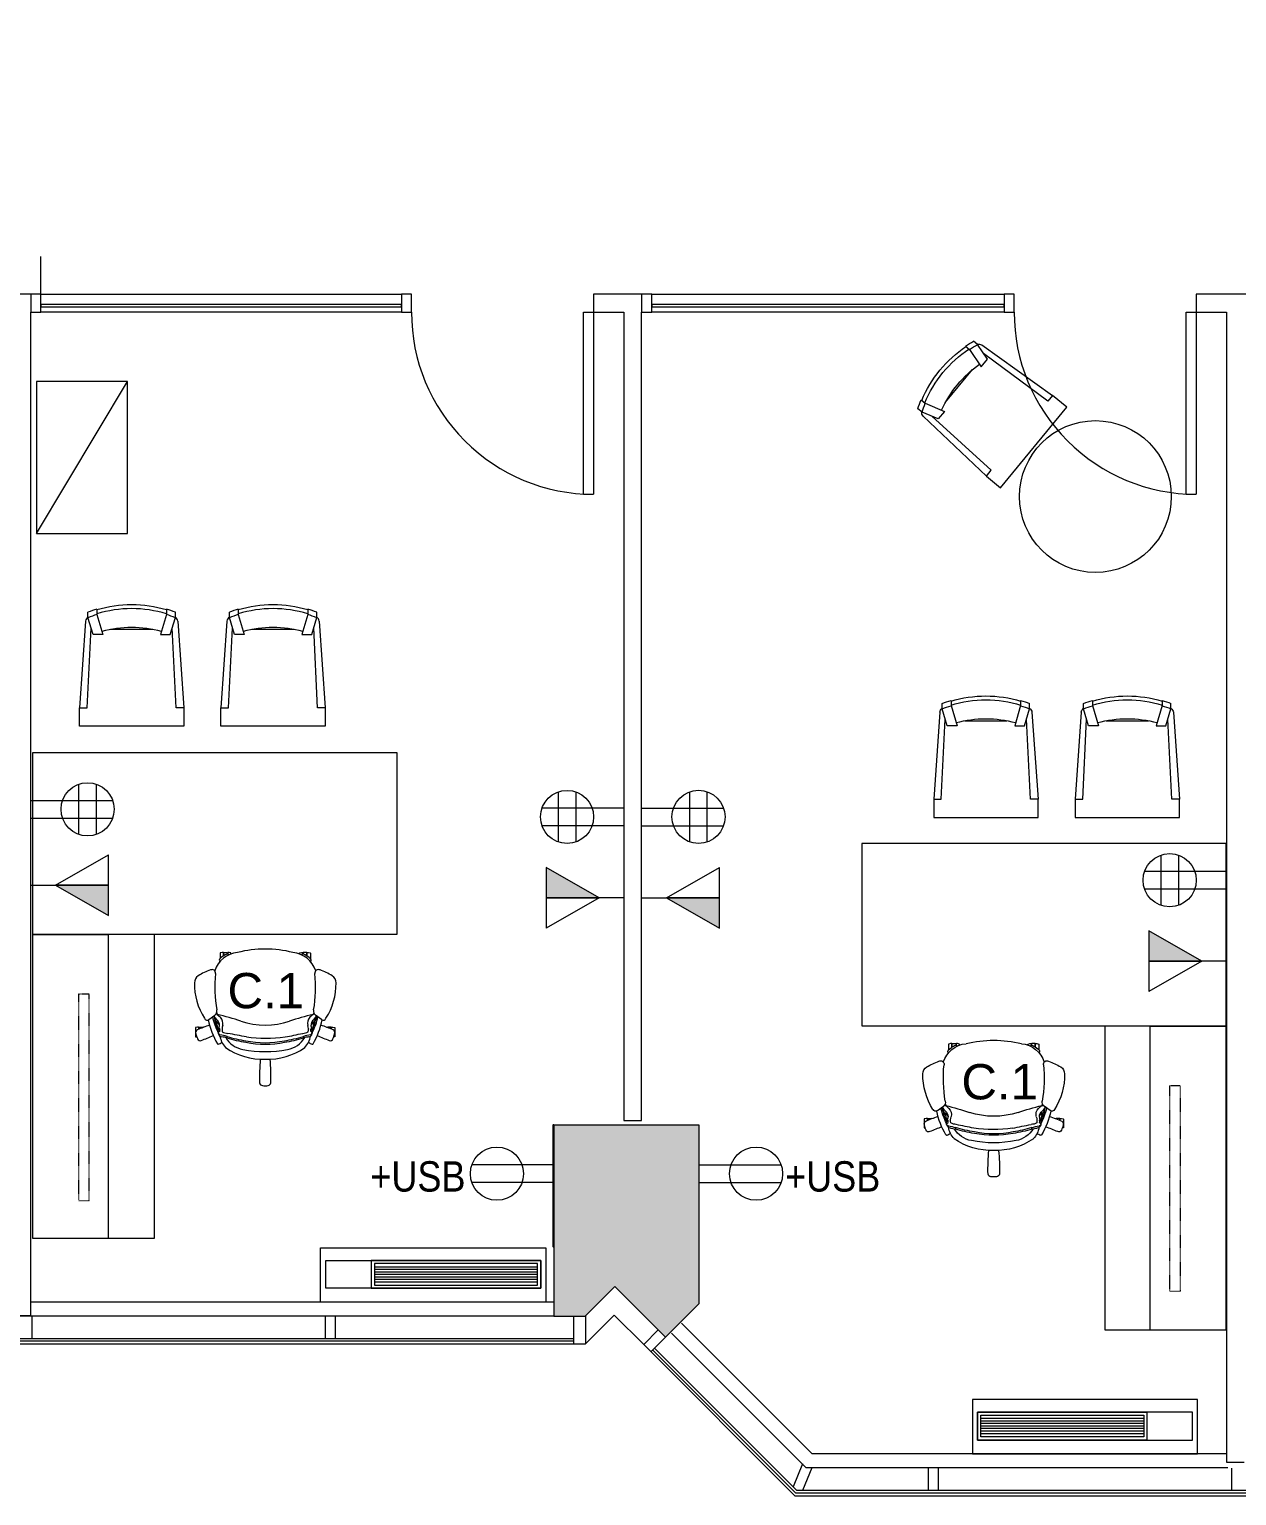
# Model space of a CAD drawing. Header units: inches. Extents: x 1 to 3921, y -2183 to 193.
# Drawn here: x 1718.5 to 1957.1, y -2153.3 to -1863.6 of the extents above; entities that cross this region are included whole.
import ezdxf

# ---------------------------------------------------------------- set-up
doc = ezdxf.new("R2010")
doc.units = ezdxf.units.IN
doc.header["$MEASUREMENT"] = 0
doc.linetypes.add('IMPORT-DASHED2 _3_', pattern=[0.09375, 0.0625, -0.03125])
for name, color, linetype, lineweight in [('8260 Willow Oaks_dwg _2_', 8, 'Continuous', 9), ('A-ANNO-NOTE', 131, 'Continuous', 20), ('A-COLS', 52, 'Continuous', 13), ('A-DETL-MEDM', 33, 'Continuous', 20), ('A-DOOR', 31, 'Continuous', 9), ('A-DOOR-FRAM', 31, 'Continuous', 9), ('A-FURN TAGS', 7, 'Continuous', 9), ('A-FURN-NEW', 7, 'Continuous', 9), ('A-GLAZ', 151, 'Continuous', 9), ('A-WALL', 113, 'Continuous', 50), ('Cougaar_Furn Plan_V01_1_dwg', 8, 'Continuous', 9), ('E-ELEC-FIXT-IDEN', 2, 'Continuous', 9), ('I-WALL', 2, 'Continuous', 9), ('LEVEL 07 BB', 7, 'Continuous', 9)]:
    doc.layers.add(name, color=color, linetype=linetype, lineweight=lineweight)
doc.styles.add('Arial', font='arial.ttf', dxfattribs={"height": 6.966241})
doc.styles.add('Arial_9', font='arial.ttf', dxfattribs={"width": 0.85, "height": 6})

# ---------------------------------------------------------------- blocks, each defined once
blk = doc.blocks.new('Cougaar_Furn Plan_V01_1_dwg_C_1-2613241-New Construction - Tel_Data_Elec Plan')
at = {"layer": 'A-FURN-NEW'}
for p, q in [((-8.27, -1.35), (-8.25, -1.35)), ((8.27, -1.35), (8.25, -1.35)), ((-11.14, -13.91), (-9.94, -13.05)), ((-9.58, -14.38), (-9.27, -14.71)), ((9.58, -14.38), (9.27, -14.71)), ((11.14, -13.91), (9.94, -13.05))]:
    blk.add_line(p, q, dxfattribs=at)
at = {"layer": 'A-FURN-NEW', "flags": 128}
for points in [[(-8.27, -1.36), (-8.27, -0.7), (-8.31, -0.66), (-8.53, -0.66), (-8.9, -0.75), (-8.92, -0.79), (-8.92, -1.89)], [(-8.2, -1.32), (-8.2, -0.71), (-8.16, -0.67), (-7.53, -0.67), (-7.49, -0.71), (-7.49, -0.99)], [(-6.77, -0.97), (-6.77, -0.79), (-6.8, -0.75), (-7.16, -0.66), (-7.38, -0.66), (-7.42, -0.7), (-7.42, -1)], [(6.77, -0.97), (6.77, -0.79), (6.8, -0.75), (7.16, -0.66), (7.38, -0.66), (7.42, -0.7), (7.42, -1)], [(8.2, -1.32), (8.2, -0.71), (8.16, -0.67), (7.53, -0.67), (7.49, -0.71), (7.49, -0.99)], [(8.27, -1.36), (8.27, -0.7), (8.31, -0.66), (8.53, -0.66), (8.9, -0.75), (8.92, -0.79), (8.92, -1.89)], [(-10.04, -13.74), (-10.04, -13.74), (-10.04, -13.74), (-10.04, -13.74), (-10.04, -13.74)], [(-9.58, -12.52), (-9.48, -12.91), (-8.85, -13.48)], [(9.58, -12.52), (9.48, -12.91), (8.85, -13.48)], [(10.04, -13.74), (10.04, -13.74), (10.04, -13.74), (10.04, -13.74), (10.04, -13.74)], [(-13.12, -15.83), (-13.12, -15.48), (-13.16, -15.44), (-13.38, -15.44), (-13.75, -15.53), (-13.77, -15.57), (-13.77, -17.29), (-13.75, -17.33), (-13.51, -17.4)], [(-13.05, -15.8), (-13.05, -15.49), (-13.01, -15.45), (-12.38, -15.45), (-12.34, -15.49), (-12.34, -15.52)], [(-12.14, -15.44), (-12.23, -15.44), (-12.29, -15.5)], [(12.14, -15.44), (12.23, -15.44), (12.29, -15.5)], [(13.05, -15.8), (13.05, -15.49), (13.01, -15.45), (12.38, -15.45), (12.34, -15.49), (12.34, -15.52)], [(13.12, -15.83), (13.12, -15.48), (13.16, -15.44), (13.38, -15.44), (13.75, -15.53), (13.77, -15.57), (13.77, -17.29), (13.75, -17.33), (13.51, -17.4)]]:
    blk.add_lwpolyline(points, dxfattribs=at)
for points in [[(-7.93, -1.15), (-7.93, -1.15), (-7.93, -1.15), (-7.93, -1.15)], [(7.93, -1.15), (7.93, -1.15), (7.93, -1.15), (7.93, -1.15)], [(9.31, -18.79), (9.31, -18.79), (9.3, -18.79), (9.3, -18.79)], [(9.45, -18.73), (9.45, -18.73), (9.45, -18.73), (9.45, -18.73)]]:
    blk.add_lwpolyline(points, close=True, dxfattribs=at)
at = {"layer": 'A-FURN-NEW'}
for centre, radius, start, end in [((0, -22.37), 22.37, 75.8424, 104.1577), ((-4.99, -5.9), 5.24, 95.2874, 162.3788), ((-8.66, -2.22), 0.418, 129.0643, 221.2869), ((-5.54, -5.37), 4.85, 119.4733, 134.125), ((-7.3, -2.17), 1.2, 100.5957, 121.7626), ((-7.49, -1.41), 0.417, 40.7738, 93.5728), ((4.99, -5.9), 5.24, 17.6207, 84.7126), ((7.49, -1.41), 0.417, 86.4272, 139.2262), ((7.3, -2.17), 1.2, 58.2374, 79.4043), ((5.54, -5.37), 4.85, 45.875, 60.5267), ((8.66, -2.22), 0.418, 318.7131, 50.9357), ((-12.32, -6.67), 1.68, 123.3413, 179.8306), ((-6.37, -16.76), 13.39, 109.4635, 120.9043), ((-10.52, -4.77), 0.708, 352.6016, 115.777), ((16.39, -7.53), 26.35, 174.1711, 189.8262), ((-16.39, -7.53), 26.35, 350.1738, 5.8289), ((10.52, -4.77), 0.708, 64.223, 187.3984), ((6.37, -16.76), 13.39, 59.0957, 70.5365), ((12.32, -6.67), 1.68, 0.1694, 56.6587), ((-1.21, -6.81), 12.8, 179.3542, 212.4465), ((1.21, -6.81), 12.8, 327.5535, 0.6458), ((-11.49, -13.49), 0.548, 199.4072, 309.4141), ((3.96, -10.88), 15.54, 191.5275, 210.3085), ((2.53, -10.39), 13.31, 193.1789, 206.8956), ((-9.62, -13.44), 0.55, 150.8767, 161.1554), ((-8.9, -13.27), 1.24, 180.0033, 202.3254), ((28.89, 14.9), 48.13, 215.8147, 216.8651), ((-7.27, -12.76), 2.94, 199.3455, 214.6886), ((106, 15.53), 119.68, 194.1569, 195.4724), ((-10.54, -12.26), 0.992, 306.7837, 13.343), ((-9.62, -13.44), 0.55, 75.8654, 109.4746), ((-9.63, -14.42), 0.0616, 45.127, 195.4725), ((-18.5, -17.46), 9.32, 8.744, 18.9291), ((-10.4, -15.08), 1.36, 357.5491, 54.7693), ((-20.75, -60.83), 49.22, 71.1018, 76.7721), ((-10.09, -14.68), 1.73, 345.9566, 44.2355), ((0, 0.22), 15.25, 251.642, 288.3558), ((20.75, -60.83), 49.22, 103.2279, 108.8982), ((10.09, -14.68), 1.73, 135.7645, 194.0434), ((10.4, -15.08), 1.36, 125.2307, 182.4509), ((18.5, -17.46), 9.32, 161.0709, 171.256), ((-2.53, -10.39), 13.31, 333.1044, 346.8211), ((-106, 15.53), 119.68, 344.5276, 345.8431), ((-3.96, -10.88), 15.54, 329.6915, 348.4725), ((9.62, -13.44), 0.55, 70.5254, 104.1346), ((10.54, -12.26), 0.992, 166.657, 233.2163), ((9.63, -14.42), 0.0616, 344.5275, 134.873), ((-28.89, 14.9), 48.13, 323.1349, 324.1853), ((7.27, -12.76), 2.94, 325.3114, 340.6545), ((8.9, -13.27), 1.24, 337.6746, 359.9967), ((9.62, -13.44), 0.55, 18.8446, 29.1233), ((11.49, -13.49), 0.548, 230.5859, 340.5928), ((-13.16, -16.49), 0.59, 119.5461, 202.7758), ((-9.12, -15.8), 4.68, 191.293, 204.5626), ((-2.58, -41.05), 27.33, 107.955, 113.439), ((-28.65, 24.44), 45.41, 290.6355, 293.853), ((-2.58, -41.05), 27.33, 105.3129, 105.8437), ((-8.46, -16.34), 0.887, 160.4319, 183.5081), ((-8.42, -16.39), 0.919, 180.4214, 199.4379), ((-8.96, -16.62), 0.348, 102.7618, 182.992), ((-8.84, -16.43), 0.512, 203.4737, 256.2321), ((-8.91, -16.15), 0.393, 104.7751, 164.8413), ((-8.5, -16.55), 0.8, 190.5285, 264.8645), ((-9.73, -15.22), 0.688, 6.8448, 48.2431), ((-12.55, -14.65), 3.54, 338.4698, 352.0615), ((-9.05, -16.23), 0.0489, 286.0386, 5.3921), ((-8.13, -16.04), 0.888, 163.4074, 192.3483), ((-9.01, -15.79), 0.023, 9.0607, 108.2322), ((-10.67, -27.54), 10.75, 73.075, 80.8212), ((-4.84, -16.58), 4.15, 188.6599, 223.6934), ((-10.92, -31.85), 14.69, 76.838, 80.8302), ((-5.91, -15.92), 2.63, 161.9991, 189.4546), ((-7.2, -13.77), 2.89, 243.2225, 266.0648), ((-8.38, -17.32), 0.835, 344.5676, 4.2262), ((-0.49, 4.45), 22.82, 251.9952, 261.5291), ((-274.72, -1406.95), 1415.76, 78.96423, 79.11644), ((0.14, 10.14), 27.77, 262.0376, 277.865), ((-0.06, 7.02), 25.44, 278.7194, 287.3894), ((-9.12, 53.95), 72.51, 280.3799, 283.1735), ((7.2, -13.77), 2.89, 273.9352, 296.7775), ((10.67, -27.54), 10.75, 99.1788, 106.925), ((8.38, -17.32), 0.835, 175.7738, 195.4324), ((10.92, -31.85), 14.69, 99.1698, 103.162), ((4.84, -16.58), 4.15, 316.3066, 351.3401), ((5.91, -15.92), 2.63, 350.5454, 18.0009), ((8.5, -16.55), 0.8, 275.1355, 349.4715), ((8.84, -16.43), 0.512, 283.7679, 336.5263), ((9.01, -15.79), 0.023, 71.7678, 170.9393), ((8.13, -16.04), 0.888, 347.6517, 16.5926), ((9.05, -16.23), 0.0489, 174.6079, 253.9614), ((8.91, -16.15), 0.393, 15.1587, 75.2249), ((8.96, -16.62), 0.348, 357.008, 77.2382), ((9.73, -15.22), 0.688, 131.7569, 173.1552), ((12.55, -14.65), 3.54, 187.9385, 201.5302), ((8.46, -16.34), 0.887, 356.4919, 19.5681), ((8.42, -16.39), 0.919, 340.5621, 359.5786), ((28.65, 24.44), 45.41, 246.147, 249.3645), ((2.58, -41.05), 27.33, 66.561, 72.045), ((9.12, -15.8), 4.68, 335.4374, 348.707), ((13.16, -16.49), 0.59, 337.2242, 60.4539), ((-12.89, -17.63), 0.496, 193.4053, 300.145), ((-9.33, -18.64), 0.151, 213.7702, 281.2911), ((-9.7, -17.1), 1.74, 283.3236, 310.7926), ((-0.53, -9.09), 12.68, 234.7991, 272.3819), ((-3.56, -14.97), 4.94, 210.6399, 260.2045), ((0.03, 6.73), 25.44, 252.6106, 261.2806), ((0, 2.55), 22.82, 258.881, 281.1187), ((-0.03, 1.15), 19.65, 258.7774, 281.2226), ((0, 0.86), 19.65, 258.7774, 281.2226), ((0.53, -9.09), 12.68, 267.6181, 305.2009), ((-0.03, 6.73), 25.44, 278.7194, 287.3894), ((3.56, -14.97), 4.94, 279.7955, 329.3601), ((9.7, -17.1), 1.74, 229.2074, 256.6764), ((9.33, -18.65), 0.142, 256.1601, 327.116), ((12.89, -17.63), 0.496, 239.855, 346.5947), ((39.22, -25.5), 40.36, 174.6916, 181.3618), ((-39.22, -25.5), 40.36, 358.6382, 5.3084), ((-0.48, -26.32), 0.658, 191.8903, 264.422), ((0, -22.73), 4.28, 262.7024, 278.1098), ((0.49, -26.33), 0.648, 280.2655, 348.7618)]:
    blk.add_arc(centre, radius, start, end, dxfattribs=at)
blk = doc.blocks.new('Cougaar_Furn Plan_V01_1_dwg_GST-1-2613242-New Construction - Tel_Data_Elec Plan')
at = {"layer": 'A-FURN-NEW'}
blk.add_line((4.17, 19.12), (-4.17, 19.12), dxfattribs=at)
at = {"layer": 'A-FURN-NEW', "flags": 128}
for points in [[(-9.12, 20.8), (-10.31, 3.62), (-8.81, 3.62), (-8.03, 19.43)], [(-6.88, 23.13), (-6.88, 22.09), (-5.7, 18.12), (-7.64, 18.12), (-8.64, 21.47), (-8.64, 22.54)], [(6.88, 23.13), (6.88, 22.09), (5.7, 18.12), (7.64, 18.12), (8.64, 21.47), (8.64, 22.54)], [(9.12, 20.8), (10.31, 3.62), (8.81, 3.62), (8.03, 19.43)], [(10.31, 3.62), (10.31, 0), (-10.31, 0), (-10.31, 3.62)]]:
    blk.add_lwpolyline(points, dxfattribs=at)
at = {"layer": 'A-FURN-NEW'}
for centre, radius, start, end in [((0, -0.17), 24.17, 90, 106.54), ((0, -0.17), 23.42, 90, 107.0858), ((0, -0.17), 24.17, 73.46, 90), ((0, -0.17), 23.42, 72.9142, 90), ((-7.95, 20.59), 1.19, 125.122, 169.962), ((0, -0.17), 24.29, 106.4525, 110.8229), ((0, -0.17), 23.29, 107.1803, 111.7614), ((0, -0.17), 24.29, 69.1771, 73.5475), ((0, -0.17), 23.29, 68.2386, 72.8197), ((7.95, 20.59), 1.19, 10.038, 54.878), ((0, -3.92), 23.42, 90, 104.5628), ((0, -3.92), 23.42, 75.4372, 90)]:
    blk.add_arc(centre, radius, start, end, dxfattribs=at)
blk = doc.blocks.new('Cougaar_Furn Plan_V01_1_dwg_C_1-2613245-New Construction - Tel_Data_Elec Plan')
at = {"layer": 'A-FURN-NEW'}
for p, q in [((-8.27, -1.35), (-8.25, -1.35)), ((8.27, -1.35), (8.25, -1.35)), ((-11.14, -13.91), (-9.94, -13.05)), ((-9.58, -14.38), (-9.27, -14.71)), ((9.58, -14.38), (9.27, -14.71)), ((11.14, -13.91), (9.94, -13.05))]:
    blk.add_line(p, q, dxfattribs=at)
at = {"layer": 'A-FURN-NEW', "flags": 128}
for points in [[(-8.27, -1.36), (-8.27, -0.7), (-8.31, -0.66), (-8.53, -0.66), (-8.9, -0.75), (-8.92, -0.79), (-8.92, -1.89)], [(-8.2, -1.32), (-8.2, -0.71), (-8.16, -0.67), (-7.53, -0.67), (-7.49, -0.71), (-7.49, -0.99)], [(-6.77, -0.97), (-6.77, -0.79), (-6.8, -0.75), (-7.16, -0.66), (-7.38, -0.66), (-7.42, -0.7), (-7.42, -1)], [(6.77, -0.97), (6.77, -0.79), (6.8, -0.75), (7.16, -0.66), (7.38, -0.66), (7.42, -0.7), (7.42, -1)], [(8.2, -1.32), (8.2, -0.71), (8.16, -0.67), (7.53, -0.67), (7.49, -0.71), (7.49, -0.99)], [(8.27, -1.36), (8.27, -0.7), (8.31, -0.66), (8.53, -0.66), (8.9, -0.75), (8.92, -0.79), (8.92, -1.89)], [(-10.04, -13.74), (-10.04, -13.74), (-10.04, -13.74), (-10.04, -13.74), (-10.04, -13.74)], [(-9.58, -12.52), (-9.48, -12.91), (-8.85, -13.48)], [(9.58, -12.52), (9.48, -12.91), (8.85, -13.48)], [(10.04, -13.74), (10.04, -13.74), (10.04, -13.74), (10.04, -13.74), (10.04, -13.74)], [(-13.12, -15.83), (-13.12, -15.48), (-13.16, -15.44), (-13.38, -15.44), (-13.75, -15.53), (-13.77, -15.57), (-13.77, -17.29), (-13.75, -17.33), (-13.51, -17.4)], [(-13.05, -15.8), (-13.05, -15.49), (-13.01, -15.45), (-12.38, -15.45), (-12.34, -15.49), (-12.34, -15.52)], [(-12.14, -15.44), (-12.23, -15.44), (-12.29, -15.5)], [(12.14, -15.44), (12.23, -15.44), (12.29, -15.5)], [(13.05, -15.8), (13.05, -15.49), (13.01, -15.45), (12.38, -15.45), (12.34, -15.49), (12.34, -15.52)], [(13.12, -15.83), (13.12, -15.48), (13.16, -15.44), (13.38, -15.44), (13.75, -15.53), (13.77, -15.57), (13.77, -17.29), (13.75, -17.33), (13.51, -17.4)]]:
    blk.add_lwpolyline(points, dxfattribs=at)
for points in [[(-7.93, -1.15), (-7.93, -1.15), (-7.93, -1.15), (-7.93, -1.15)], [(7.93, -1.15), (7.93, -1.15), (7.93, -1.15), (7.93, -1.15)], [(9.31, -18.79), (9.31, -18.79), (9.3, -18.79), (9.3, -18.79)], [(9.45, -18.73), (9.45, -18.73), (9.45, -18.73), (9.45, -18.73)]]:
    blk.add_lwpolyline(points, close=True, dxfattribs=at)
at = {"layer": 'A-FURN-NEW'}
for centre, radius, start, end in [((0, -22.37), 22.37, 75.8424, 104.1577), ((-4.99, -5.9), 5.24, 95.2874, 162.3788), ((-8.66, -2.22), 0.418, 129.0643, 221.2869), ((-5.54, -5.37), 4.85, 119.4733, 134.125), ((-7.3, -2.17), 1.2, 100.5957, 121.7626), ((-7.49, -1.41), 0.417, 40.7738, 93.5728), ((4.99, -5.9), 5.24, 17.6207, 84.7126), ((7.49, -1.41), 0.417, 86.4272, 139.2262), ((7.3, -2.17), 1.2, 58.2374, 79.4043), ((5.54, -5.37), 4.85, 45.875, 60.5267), ((8.66, -2.22), 0.418, 318.7131, 50.9357), ((-12.32, -6.67), 1.68, 123.3413, 179.8306), ((-6.37, -16.76), 13.39, 109.4635, 120.9043), ((-10.52, -4.77), 0.708, 352.6016, 115.777), ((16.39, -7.53), 26.35, 174.1711, 189.8262), ((-16.39, -7.53), 26.35, 350.1738, 5.8289), ((10.52, -4.77), 0.708, 64.223, 187.3984), ((6.37, -16.76), 13.39, 59.0957, 70.5365), ((12.32, -6.67), 1.68, 0.1694, 56.6587), ((-1.21, -6.81), 12.8, 179.3542, 212.4465), ((1.21, -6.81), 12.8, 327.5535, 0.6458), ((-11.49, -13.49), 0.548, 199.4072, 309.4141), ((3.96, -10.88), 15.54, 191.5275, 210.3085), ((2.53, -10.39), 13.31, 193.1789, 206.8956), ((-9.62, -13.44), 0.55, 150.8767, 161.1554), ((-8.9, -13.27), 1.24, 180.0033, 202.3254), ((28.89, 14.9), 48.13, 215.8147, 216.8651), ((-7.27, -12.76), 2.94, 199.3455, 214.6886), ((106, 15.53), 119.68, 194.1569, 195.4724), ((-10.54, -12.26), 0.992, 306.7837, 13.343), ((-9.62, -13.44), 0.55, 75.8654, 109.4746), ((-9.63, -14.42), 0.0616, 45.127, 195.4725), ((-18.5, -17.46), 9.32, 8.744, 18.9291), ((-10.4, -15.08), 1.36, 357.5491, 54.7693), ((-20.75, -60.83), 49.22, 71.1018, 76.7721), ((-10.09, -14.68), 1.73, 345.9566, 44.2355), ((0, 0.22), 15.25, 251.642, 288.3558), ((20.75, -60.83), 49.22, 103.2279, 108.8982), ((10.09, -14.68), 1.73, 135.7645, 194.0434), ((10.4, -15.08), 1.36, 125.2307, 182.4509), ((18.5, -17.46), 9.32, 161.0709, 171.256), ((-2.53, -10.39), 13.31, 333.1044, 346.8211), ((-106, 15.53), 119.68, 344.5276, 345.8431), ((-3.96, -10.88), 15.54, 329.6915, 348.4725), ((9.62, -13.44), 0.55, 70.5254, 104.1346), ((10.54, -12.26), 0.992, 166.657, 233.2163), ((9.63, -14.42), 0.0616, 344.5275, 134.873), ((-28.89, 14.9), 48.13, 323.1349, 324.1853), ((7.27, -12.76), 2.94, 325.3114, 340.6545), ((8.9, -13.27), 1.24, 337.6746, 359.9967), ((9.62, -13.44), 0.55, 18.8446, 29.1233), ((11.49, -13.49), 0.548, 230.5859, 340.5928), ((-13.16, -16.49), 0.59, 119.5461, 202.7758), ((-9.12, -15.8), 4.68, 191.293, 204.5626), ((-2.58, -41.05), 27.33, 107.955, 113.439), ((-28.65, 24.44), 45.41, 290.6355, 293.853), ((-2.58, -41.05), 27.33, 105.3129, 105.8437), ((-8.46, -16.34), 0.887, 160.4319, 183.5081), ((-8.42, -16.39), 0.919, 180.4214, 199.4379), ((-8.96, -16.62), 0.348, 102.7618, 182.992), ((-8.84, -16.43), 0.512, 203.4737, 256.2321), ((-8.91, -16.15), 0.393, 104.7751, 164.8413), ((-8.5, -16.55), 0.8, 190.5285, 264.8645), ((-9.73, -15.22), 0.688, 6.8448, 48.2431), ((-12.55, -14.65), 3.54, 338.4698, 352.0615), ((-9.05, -16.23), 0.0489, 286.0386, 5.3921), ((-8.13, -16.04), 0.888, 163.4074, 192.3483), ((-9.01, -15.79), 0.023, 9.0607, 108.2322), ((-10.67, -27.54), 10.75, 73.075, 80.8212), ((-4.84, -16.58), 4.15, 188.6599, 223.6934), ((-10.92, -31.85), 14.69, 76.838, 80.8302), ((-5.91, -15.92), 2.63, 161.9991, 189.4546), ((-7.2, -13.77), 2.89, 243.2225, 266.0648), ((-8.38, -17.32), 0.835, 344.5676, 4.2262), ((-0.49, 4.45), 22.82, 251.9952, 261.5291), ((-274.72, -1406.95), 1415.76, 78.96423, 79.11644), ((0.14, 10.14), 27.77, 262.0376, 277.865), ((-0.06, 7.02), 25.44, 278.7194, 287.3894), ((-9.12, 53.95), 72.51, 280.3799, 283.1735), ((7.2, -13.77), 2.89, 273.9352, 296.7775), ((10.67, -27.54), 10.75, 99.1788, 106.925), ((8.38, -17.32), 0.835, 175.7738, 195.4324), ((10.92, -31.85), 14.69, 99.1698, 103.162), ((4.84, -16.58), 4.15, 316.3066, 351.3401), ((5.91, -15.92), 2.63, 350.5454, 18.0009), ((8.5, -16.55), 0.8, 275.1355, 349.4715), ((8.84, -16.43), 0.512, 283.7679, 336.5263), ((9.01, -15.79), 0.023, 71.7678, 170.9393), ((8.13, -16.04), 0.888, 347.6517, 16.5926), ((9.05, -16.23), 0.0489, 174.6079, 253.9614), ((8.91, -16.15), 0.393, 15.1587, 75.2249), ((8.96, -16.62), 0.348, 357.008, 77.2382), ((9.73, -15.22), 0.688, 131.7569, 173.1552), ((12.55, -14.65), 3.54, 187.9385, 201.5302), ((8.46, -16.34), 0.887, 356.4919, 19.5681), ((8.42, -16.39), 0.919, 340.5621, 359.5786), ((28.65, 24.44), 45.41, 246.147, 249.3645), ((2.58, -41.05), 27.33, 66.561, 72.045), ((9.12, -15.8), 4.68, 335.4374, 348.707), ((13.16, -16.49), 0.59, 337.2242, 60.4539), ((-12.89, -17.63), 0.496, 193.4053, 300.145), ((-9.33, -18.64), 0.151, 213.7702, 281.2911), ((-9.7, -17.1), 1.74, 283.3236, 310.7926), ((-0.53, -9.09), 12.68, 234.7991, 272.3819), ((-3.56, -14.97), 4.94, 210.6399, 260.2045), ((0.03, 6.73), 25.44, 252.6106, 261.2806), ((0, 2.55), 22.82, 258.881, 281.1187), ((-0.03, 1.15), 19.65, 258.7774, 281.2226), ((0, 0.86), 19.65, 258.7774, 281.2226), ((0.53, -9.09), 12.68, 267.6181, 305.2009), ((-0.03, 6.73), 25.44, 278.7194, 287.3894), ((3.56, -14.97), 4.94, 279.7955, 329.3601), ((9.7, -17.1), 1.74, 229.2074, 256.6764), ((9.33, -18.65), 0.142, 256.1601, 327.116), ((12.89, -17.63), 0.496, 239.855, 346.5947), ((39.22, -25.5), 40.36, 174.6916, 181.3618), ((-39.22, -25.5), 40.36, 358.6382, 5.3084), ((-0.48, -26.32), 0.658, 191.8903, 264.422), ((0, -22.73), 4.28, 262.7024, 278.1098), ((0.49, -26.33), 0.648, 280.2655, 348.7618)]:
    blk.add_arc(centre, radius, start, end, dxfattribs=at)
blk = doc.blocks.new('Cougaar_Furn Plan_V01_1_dwg_GST-1-2613246-New Construction - Tel_Data_Elec Plan')
at = {"layer": 'A-FURN-NEW'}
blk.add_line((4.17, 19.12), (-4.17, 19.12), dxfattribs=at)
at = {"layer": 'A-FURN-NEW', "flags": 128}
for points in [[(-9.12, 20.8), (-10.31, 3.62), (-8.81, 3.62), (-8.03, 19.43)], [(-6.88, 23.13), (-6.88, 22.09), (-5.7, 18.12), (-7.64, 18.12), (-8.64, 21.47), (-8.64, 22.54)], [(6.88, 23.13), (6.88, 22.09), (5.7, 18.12), (7.64, 18.12), (8.64, 21.47), (8.64, 22.54)], [(9.12, 20.8), (10.31, 3.62), (8.81, 3.62), (8.03, 19.43)], [(10.31, 3.62), (10.31, 0), (-10.31, 0), (-10.31, 3.62)]]:
    blk.add_lwpolyline(points, dxfattribs=at)
at = {"layer": 'A-FURN-NEW'}
for centre, radius, start, end in [((0, -0.17), 24.17, 90, 106.54), ((0, -0.17), 23.42, 90, 107.0858), ((0, -0.17), 24.17, 73.46, 90), ((0, -0.17), 23.42, 72.9142, 90), ((-7.95, 20.59), 1.19, 125.122, 169.962), ((0, -0.17), 24.29, 106.4525, 110.8229), ((0, -0.17), 23.29, 107.1803, 111.7614), ((0, -0.17), 24.29, 69.1771, 73.5475), ((0, -0.17), 23.29, 68.2386, 72.8197), ((7.95, 20.59), 1.19, 10.038, 54.878), ((0, -3.92), 23.42, 90, 104.5628), ((0, -3.92), 23.42, 75.4372, 90)]:
    blk.add_arc(centre, radius, start, end, dxfattribs=at)
blk = doc.blocks.new('Cougaar_Furn Plan_V01_1_dwg-2613217-New Construction - Tel_Data_Elec Plan')
at = {"layer": 'A-FURN-NEW', "flags": 128}
for points in [[(1712.46, -1963.73), (1730.46, -1963.73), (1730.46, -1933.73), (1712.46, -1933.73), (1712.46, -1963.73), (1730.46, -1933.73)], [(1735.71, -2042.97), (1735.71, -2103.04), (1711.71, -2103.04), (1711.71, -2006.97), (1783.71, -2006.97), (1783.71, -2042.97), (1711.71, -2042.97)], [(1923.62, -2060.98), (1923.62, -2121.05), (1947.62, -2121.05), (1947.62, -2024.98), (1875.62, -2024.98), (1875.62, -2060.98), (1947.62, -2060.98)], [(1726.71, -2103.04), (1726.71, -2043.04), (1711.71, -2043.04)], [(1932.62, -2121.05), (1932.62, -2061.05), (1947.62, -2061.05)]]:
    blk.add_lwpolyline(points, dxfattribs=at)
at = {"layer": 'A-FURN-NEW', "linetype": 'IMPORT-DASHED2 _3_', "flags": 128}
for points in [[(1722.84, -2054.75), (1720.78, -2054.75), (1720.78, -2095.48), (1722.84, -2095.48)], [(1936.49, -2072.76), (1938.56, -2072.76), (1938.56, -2113.49), (1936.49, -2113.49)]]:
    blk.add_lwpolyline(points, close=True, dxfattribs=at)
at = {"layer": 'A-FURN-NEW'}
blk.add_circle((1921.78, -1956.43), 15, dxfattribs=at)
at = {"extrusion": (0, 0, -1), "zscale": -0.9999999999999999, "rotation": 309.4483500550634}
blk.add_blockref('Cougaar_Furn Plan_V01_1_dwg_GST-1-2613246-New Construction - Tel_Data_Elec Plan', (-1909.57, -1946.72), dxfattribs=at)
for name, p in [('Cougaar_Furn Plan_V01_1_dwg_GST-1-2613242-New Construction - Tel_Data_Elec Plan', (1731.26, -2001.82)), ('Cougaar_Furn Plan_V01_1_dwg_GST-1-2613242-New Construction - Tel_Data_Elec Plan', (1759.21, -2001.82)), ('Cougaar_Furn Plan_V01_1_dwg_C_1-2613241-New Construction - Tel_Data_Elec Plan', (1757.66, -2045.83))]:
    blk.add_blockref(name, p)
at = {"extrusion": (0, 0, -1), "zscale": -1}
for name, p in [('Cougaar_Furn Plan_V01_1_dwg_GST-1-2613246-New Construction - Tel_Data_Elec Plan', (-1900.12, -2019.83)), ('Cougaar_Furn Plan_V01_1_dwg_GST-1-2613246-New Construction - Tel_Data_Elec Plan', (-1928.08, -2019.83)), ('Cougaar_Furn Plan_V01_1_dwg_C_1-2613245-New Construction - Tel_Data_Elec Plan', (-1901.68, -2063.84))]:
    blk.add_blockref(name, p, dxfattribs=at)
at = {"layer": 'A-FURN TAGS', "char_height": 6.966, "width": 18.0806, "attachment_point": 1, "line_spacing_factor": 0.941778, "style": 'Arial'}
for insert in [(1750.2, -2050.56), (1895.29, -2068.56)]:
    blk.add_mtext('C.1', dxfattribs=dict(at, insert=insert))
blk = doc.blocks.new('Columns 1 - Columns 1-2495298-New Construction - Tel_Data_Elec Plan')
at = {"layer": 'A-COLS', "lineweight": 9}
h = blk.add_hatch(color=55, dxfattribs=at)
h.paths.add_polyline_path([(-344.46, -2150.94), (-338.28, -2144.77), (-338.28, -2115.04), (-368.16, -2115.04), (-368.16, -2117.34), (-369.17, -2117.34), (-369.17, -2147.78), (-360.5, -2147.78), (-354.06, -2141.34), (-347.61, -2147.78)], flags=0)
h.paths.add_polyline_path([(249.67, -2143.52), (255.5, -2137.69), (255.5, -2113.67), (220.65, -2113.67), (220.65, -2140.53), (220.23, -2113.67), (217.01, -2113.67), (217.01, -2140.67), (246.82, -2140.67)], flags=0)
h.paths.add_polyline_path([(-113.19, -2143.52), (-110.22, -2140.54), (-86.7, -2140.54), (-86.7, -2114.54), (-119.32, -2114.54), (-119.32, -2137.38), (-116.16, -2140.54)], flags=0)
h.paths.add_polyline_path([(-585.22, -2121.95), (-578.56, -2115.29), (-578.56, -2080.06), (-607.29, -2080.06), (-607.29, -2117.79), (-601.06, -2117.79), (-595.22, -2111.95), (-589.37, -2117.79)], flags=0)
h.paths.add_polyline_path([(-841.54, -2073), (-819.17, -2073), (-819.17, -2049), (-846.02, -2049), (-846.02, -2068.52), (-843.59, -2070.96)], flags=0)
h.paths.add_polyline_path([(-1068.66, -1845.88), (-1055.93, -1833.15), (-1055.93, -1808.86), (-1085.69, -1808.86), (-1085.69, -1828.86), (-1081.39, -1833.15)], flags=0)
h.paths.add_polyline_path([(-1277.28, -1619.05), (-1276.44, -1619.05), (-1276.44, -1589.05), (-1277.28, -1589.05), (-1277.28, -1587.14), (-1301.28, -1587.14), (-1301.28, -1589.05), (-1309.94, -1589.05), (-1317.71, -1596.83), (-1295.49, -1619.05)], flags=0)
h.paths.add_polyline_path([(-1083.3, -1617.89), (-1058.94, -1617.89), (-1058.94, -1593.96), (-1083.3, -1593.96)], flags=0)
h.paths.add_polyline_path([(-819.99, -1615.25), (-818.48, -1615.25), (-818.48, -1589.87), (-842.8, -1589.87), (-842.8, -1615.25), (-820.03, -1615.25)], flags=0)
h.paths.add_polyline_path([(-603.13, -1613.61), (-578.8, -1612.78), (-578.8, -1591.25), (-603.13, -1591.25), (-603.13, -1612.78)], flags=0)
h.paths.add_polyline_path([(-844.96, -1400.7), (-770.86, -1400.7), (-770.86, -1352.13), (-844.96, -1352.13)], flags=0)
h.paths.add_polyline_path([(-1083.3, -1379.2), (-1059.3, -1379.2), (-1059.3, -1352.54), (-1083.3, -1352.54)], flags=0)
h.paths.add_polyline_path([(-602.86, -1376.13), (-578.86, -1376.13), (-578.86, -1352.13), (-602.86, -1352.13)], flags=0)
h.paths.add_polyline_path([(-1312.55, -1375.07), (-1312.55, -1351.07), (-1313.43, -1351.07), (-1313.43, -1349.42), (-1344.55, -1349.42), (-1344.55, -1375.07), (-1313.43, -1375.07)], flags=0)
h.paths.add_polyline_path([(-1333.32, -1179.82), (-1313.99, -1179.82), (-1313.99, -1178.54), (-1311.93, -1178.54), (-1311.93, -1148.62), (-1333.32, -1148.62), (-1344.55, -1159.85), (-1344.55, -1178.54), (-1337.99, -1178.54), (-1337.99, -1179.82)], flags=0)
h.paths.add_polyline_path([(-1066.36, -921.65), (-1054.31, -921.65), (-1054.31, -892.1), (-1066.36, -880.04), (-1096.08, -909.76), (-1084.18, -921.65)], flags=0)
h.paths.add_polyline_path([(-843.09, -889.56), (-813.47, -889.56), (-813.47, -857.49), (-823.93, -847.03), (-829.95, -853.04), (-843.09, -853.04), (-843.09, -865.56), (-843.73, -865.56), (-843.73, -889.56)], flags=0)
h.paths.add_polyline_path([(-577.38, -853.79), (-577.38, -820.29), (-607.26, -820.29), (-607.26, -853.79)], flags=0)
at = {"layer": 'A-COLS', "color": 250, "lineweight": 20}
for p, q in [((-578.56, -2080.06), (-607.29, -2080.06)), ((-607.29, -2080.06), (-607.29, -2117.79)), ((-578.56, -2115.29), (-578.56, -2080.06)), ((-601.06, -2117.79), (-595.22, -2111.95)), ((-595.22, -2111.95), (-585.22, -2121.95)), ((-585.22, -2121.95), (-578.56, -2115.29)), ((-607.29, -2117.79), (-601.06, -2117.79))]:
    blk.add_line(p, q, dxfattribs=at)
blk = doc.blocks.new('Single-Flush - With Sidelight - 36_ x 94_-2594558-New Construction - Tel_Data_Elec Plan')
at = {"layer": 'A-DOOR', "color": 250, "lineweight": 20}
for p, q in [((-16, 37.75), (-18, 37.75)), ((-18, 1.75), (-18, 37.75)), ((-16, 37.75), (-16, 1.75)), ((-16, 1.75), (-18, 1.75))]:
    blk.add_line(p, q, dxfattribs=at)
at = {"layer": 'A-DOOR'}
blk.add_arc((-18, 1.75), 36, 360, 90, dxfattribs=at)
at = {"layer": 'A-DOOR-FRAM', "color": 250, "lineweight": 20}
blk.add_line((91.64, -1.75), (91.64, 1.75), dxfattribs=at)
at = {"layer": 'A-GLAZ', "color": 250, "lineweight": 20}
for p, q in [((89.64, 0.75), (20, 0.75)), ((20, 0.75), (20, 0.25)), ((20, 0.25), (89.64, 0.25)), ((89.64, 0.25), (89.64, 0.75))]:
    blk.add_line(p, q, dxfattribs=at)
blk = doc.blocks.new('Single-Flush - With Sidelight - 36_ x 94_-2594872-New Construction - Tel_Data_Elec Plan')
at = {"layer": 'A-DOOR', "color": 250, "lineweight": 20}
for p, q in [((-16, 37.75), (-18, 37.75)), ((-18, 1.75), (-18, 37.75)), ((-16, 37.75), (-16, 1.75)), ((-16, 1.75), (-18, 1.75))]:
    blk.add_line(p, q, dxfattribs=at)
at = {"layer": 'A-DOOR'}
blk.add_arc((-18, 1.75), 36, 360, 90, dxfattribs=at)
at = {"layer": 'A-DOOR-FRAM', "color": 250, "lineweight": 20}
blk.add_line((93.27, -1.75), (93.27, 1.75), dxfattribs=at)
at = {"layer": 'A-GLAZ', "color": 250, "lineweight": 20}
for p, q in [((91.27, 0.75), (20, 0.75)), ((20, 0.75), (20, 0.25)), ((20, 0.25), (91.27, 0.25)), ((91.27, 0.25), (91.27, 0.75))]:
    blk.add_line(p, q, dxfattribs=at)
blk = doc.blocks.new('8260 Willow Oaks_dwg _2_-2439531-New Construction - Tel_Data_Elec Plan')
at = {"layer": 'A-WALL', "lineweight": 9}
blk.add_hatch(color=7, dxfattribs=at).paths.add_polyline_path([(32435.91, 8484.02), (32435.91, 8508.02), (32435.81, 8508.02), (32435.81, 8484.02)], flags=0)
at = {"layer": 'A-WALL', "color": 10, "lineweight": 30, "flags": 128}
blk.add_lwpolyline([(32435.91, 8508.02), (32435.81, 8508.02), (32435.81, 8484.02), (32435.91, 8484.02)], dxfattribs=at)
at = {"layer": 'LEVEL 07 BB'}
for p, q in [((32400.44, 8480.04), (32432.69, 8480.04)), ((32400.44, 8479.54), (32432.69, 8479.54)), ((32400.44, 8479.04), (32432.69, 8479.04)), ((32400.44, 8478.54), (32432.69, 8478.54)), ((32400.44, 8478.04), (32432.69, 8478.04)), ((32400.44, 8477.54), (32432.69, 8477.54)), ((32400.44, 8477.04), (32432.69, 8477.04)), ((32435.91, 8473.04), (32332.49, 8473.04)), ((32332.68, 8470.29), (32332.68, 8465.79)), ((32390.68, 8470.29), (32390.68, 8465.79)), ((32392.68, 8470.29), (32392.68, 8465.79)), ((32439.89, 8464.79), (32439.89, 8470.29)), ((32442.14, 8470.29), (32442.14, 8464.79)), ((32457.98, 8466.13), (32455.09, 8463.24)), ((32552.54, 8450.04), (32520.29, 8450.04)), ((32552.54, 8449.54), (32520.29, 8449.54)), ((32552.54, 8449.04), (32520.29, 8449.04)), ((32552.54, 8448.54), (32520.29, 8448.54)), ((32552.54, 8448.04), (32520.29, 8448.04)), ((32552.54, 8447.54), (32520.29, 8447.54)), ((32552.54, 8447.04), (32520.29, 8447.04)), ((32485.05, 8441.06), (32483.19, 8436.56)), ((32486.9, 8440.29), (32485.04, 8435.79)), ((32509.9, 8440.29), (32509.9, 8435.79)), ((32511.9, 8440.29), (32511.9, 8435.79)), ((32569.9, 8440.26), (32569.9, 8435.79))]:
    blk.add_line(p, q, dxfattribs=at)
at = {"layer": 'LEVEL 07 BB', "flags": 128}
for points in [[(32439.89, 8465.79), (32244.58, 8465.79), (32203.52, 8506.84)], [(32439.89, 8465.29), (32244.37, 8465.29), (32203.52, 8506.13)], [(32203.52, 8505.42), (32244.16, 8464.79), (32442.14, 8464.79), (32447.84, 8470.49), (32453.67, 8464.66)], [(32435.91, 8470.29), (32246.44, 8470.29), (32219.87, 8496.86), (32220.1, 8496.62)], [(32568.9, 8443.04), (32486.96, 8443.04), (32461.13, 8468.87)], [(32456.56, 8467.54), (32453.67, 8464.66), (32483.54, 8434.79), (32681.9, 8434.79)], [(32569.15, 8440.29), (32485.82, 8440.29), (32459.19, 8466.92)], [(32679.65, 8435.29), (32483.75, 8435.29), (32455.44, 8463.6)], [(32679.65, 8435.79), (32483.95, 8435.79), (32455.8, 8463.95)]]:
    blk.add_lwpolyline(points, dxfattribs=at)
for points in [[(32389.81, 8473.04), (32389.81, 8483.79), (32434.31, 8483.79), (32434.31, 8473.04)], [(32390.81, 8475.79), (32390.81, 8481.29), (32433.31, 8481.29), (32433.31, 8475.79)], [(32433.31, 8475.79), (32433.31, 8481.29), (32399.81, 8481.29), (32399.81, 8475.79)], [(32432.69, 8476.41), (32432.69, 8480.66), (32400.44, 8480.66), (32400.44, 8476.41)], [(32563.16, 8443.04), (32563.16, 8453.79), (32518.66, 8453.79), (32518.66, 8443.04)], [(32519.66, 8445.79), (32519.66, 8451.29), (32553.16, 8451.29), (32553.16, 8445.79)], [(32562.16, 8445.79), (32562.16, 8451.29), (32519.66, 8451.29), (32519.66, 8445.79)], [(32520.29, 8446.42), (32520.29, 8450.67), (32552.54, 8450.67), (32552.54, 8446.42)]]:
    blk.add_lwpolyline(points, close=True, dxfattribs=at)

msp = doc.modelspace()

# ---------------------------------------------------------------- hatches: boundary and pattern name
at = {"layer": 'A-ANNO-NOTE', "lineweight": 9}
for points in [[(1831.09, -2035.18), (1820.64, -2029.18), (1820.64, -2035.18)], [(1734.12, -2038.68), (1734.12, -2032.68), (1723.66, -2032.68)], [(1854.89, -2041.18), (1854.89, -2035.18), (1844.43, -2035.18)], [(1950.23, -2047.68), (1939.77, -2041.68), (1939.77, -2047.68)]]:
    msp.add_hatch(color=256, dxfattribs=at).paths.add_polyline_path(points, flags=0)

# ---------------------------------------------------------------- linework, layer by layer
at = {"layer": 'A-ANNO-NOTE'}
for p, q in [((1728.25, -2022.63), (1728.25, -2012.73)), ((1731.73, -2022.63), (1731.73, -2012.73)), ((1718.74, -2015.94), (1734.94, -2015.94)), ((1823.03, -2014.24), (1823.03, -2024.14)), ((1826.51, -2014.24), (1826.51, -2024.14)), ((1849.02, -2024.13), (1849.02, -2014.23)), ((1852.5, -2024.13), (1852.5, -2014.23)), ((1836.01, -2017.45), (1819.81, -2017.45)), ((1839.51, -2017.44), (1855.71, -2017.44)), ((1718.74, -2019.42), (1734.94, -2019.42)), ((1836.01, -2020.93), (1819.81, -2020.93)), ((1839.51, -2020.92), (1855.71, -2020.92)), ((1723.66, -2032.68), (1734.12, -2026.68)), ((1734.12, -2038.68), (1734.12, -2026.68)), ((1942.16, -2026.74), (1942.16, -2036.64)), ((1945.65, -2026.74), (1945.65, -2036.64)), ((1820.64, -2029.18), (1820.64, -2035.18)), ((1831.09, -2035.18), (1820.64, -2029.18)), ((1820.64, -2029.18), (1820.64, -2041.18)), ((1831.09, -2035.18), (1820.64, -2029.18)), ((1844.43, -2035.18), (1854.89, -2029.18)), ((1854.89, -2041.18), (1854.89, -2029.18)), ((1955.15, -2029.95), (1938.95, -2029.95)), ((1718.74, -2032.68), (1734.12, -2032.68)), ((1734.12, -2032.68), (1723.66, -2032.68)), ((1723.66, -2032.68), (1734.12, -2038.68)), ((1723.66, -2032.68), (1734.12, -2038.68)), ((1734.12, -2038.68), (1734.12, -2032.68)), ((1955.15, -2033.43), (1938.95, -2033.43)), ((1820.64, -2035.18), (1831.09, -2035.18)), ((1836.01, -2035.18), (1820.64, -2035.18)), ((1831.09, -2035.18), (1820.64, -2041.18)), ((1839.51, -2035.18), (1854.89, -2035.18)), ((1854.89, -2035.18), (1844.43, -2035.18)), ((1844.43, -2035.18), (1854.89, -2041.18)), ((1844.43, -2035.18), (1854.89, -2041.18)), ((1854.89, -2041.18), (1854.89, -2035.18)), ((1939.77, -2041.68), (1939.77, -2047.68)), ((1950.23, -2047.68), (1939.77, -2041.68)), ((1939.77, -2041.68), (1939.77, -2053.68)), ((1950.23, -2047.68), (1939.77, -2041.68)), ((1939.77, -2047.68), (1950.23, -2047.68)), ((1955.15, -2047.68), (1939.77, -2047.68)), ((1950.23, -2047.68), (1939.77, -2053.68)), ((1822.15, -2087.93), (1805.95, -2087.93)), ((1850.88, -2087.93), (1867.08, -2087.93)), ((1822.15, -2091.42), (1805.95, -2091.42)), ((1850.88, -2091.42), (1867.08, -2091.42))]:
    msp.add_line(p, q, dxfattribs=at)
for centre in [(1729.99, -2017.68), (1824.77, -2019.19), (1850.76, -2019.18), (1943.9, -2031.69), (1810.91, -2089.67), (1862.13, -2089.67)]:
    msp.add_circle(centre, 5.25, dxfattribs=at)
at = {"layer": 'A-DETL-MEDM'}
msp.add_line((1720.74, -1919.43), (1720.74, -1908.43), dxfattribs=at)
at = {"layer": 'I-WALL', "color": 250, "lineweight": 20}
for p, q in [((1720.74, -1915.93), (1709.24, -1915.93)), ((1720.74, -1919.43), (1720.74, -1915.93)), ((1794.01, -1915.93), (1792.01, -1915.93)), ((1792.01, -1915.93), (1792.01, -1919.43)), ((1794.01, -1919.43), (1794.01, -1915.93)), ((1841.51, -1915.93), (1830.01, -1915.93)), ((1830.01, -1915.93), (1830.01, -1919.43)), ((1841.51, -1919.43), (1841.51, -1915.93)), ((1913.15, -1915.93), (1911.15, -1915.93)), ((1911.15, -1915.93), (1911.15, -1919.43)), ((1913.15, -1919.43), (1913.15, -1915.93)), ((1949.15, -1915.93), (1949.15, -1919.43)), ((1964.65, -1915.93), (1949.15, -1915.93)), ((1718.74, -1919.43), (1720.74, -1919.43)), ((1718.74, -2117.68), (1718.74, -1919.43)), ((1792.01, -1919.43), (1794.01, -1919.43)), ((1830.01, -1919.43), (1836.01, -1919.43)), ((1836.01, -1919.43), (1836.01, -2079.18)), ((1839.51, -2079.18), (1839.51, -1919.43)), ((1839.51, -1919.43), (1841.51, -1919.43)), ((1911.15, -1919.43), (1913.15, -1919.43)), ((1949.15, -1919.43), (1955.15, -1919.43)), ((1955.15, -1919.43), (1955.15, -2146.68)), ((1836.01, -2079.18), (1839.51, -2079.18)), ((1715.24, -2117.68), (1718.74, -2117.68)), ((1955.15, -2146.68), (1958.65, -2146.68))]:
    msp.add_line(p, q, dxfattribs=at)
at = {"layer": 'I-WALL', "lineweight": 13}
for p, q in [((1720.74, -1915.93), (1792.01, -1915.93)), ((1841.51, -1915.93), (1911.15, -1915.93)), ((1792.01, -1919.43), (1720.74, -1919.43)), ((1911.15, -1919.43), (1841.51, -1919.43))]:
    msp.add_line(p, q, dxfattribs=at)

# ---------------------------------------------------------------- block references
at = {"layer": '8260 Willow Oaks_dwg _2_', "color": 7}
msp.add_blockref('8260 Willow Oaks_dwg _2_-2439531-New Construction - Tel_Data_Elec Plan', (-30613.75, -10588.08), dxfattribs=at)
at = {"layer": 'A-COLS', "lineweight": 9}
msp.add_blockref('Columns 1 - Columns 1-2495298-New Construction - Tel_Data_Elec Plan', (2429.44, 0), dxfattribs=at)
at = {"layer": 'A-DOOR', "lineweight": 13, "rotation": 180}
for name, p in [('Single-Flush - With Sidelight - 36_ x 94_-2594872-New Construction - Tel_Data_Elec Plan', (1812.01, -1917.68)), ('Single-Flush - With Sidelight - 36_ x 94_-2594558-New Construction - Tel_Data_Elec Plan', (1931.15, -1917.68))]:
    msp.add_blockref(name, p, dxfattribs=at)
at = {"layer": 'Cougaar_Furn Plan_V01_1_dwg', "color": 7}
msp.add_blockref('Cougaar_Furn Plan_V01_1_dwg-2613217-New Construction - Tel_Data_Elec Plan', (7.44, 0.54), dxfattribs=at)

# ---------------------------------------------------------------- texts
at = {"layer": 'E-ELEC-FIXT-IDEN', "char_height": 6, "width": 23.437, "attachment_point": 1, "style": 'Arial_9'}
for insert in [(1785.88, -2087.21), (1867.88, -2087.21)]:
    msp.add_mtext('+USB', dxfattribs=dict(at, insert=insert))

doc.saveas('drawing.dxf')
